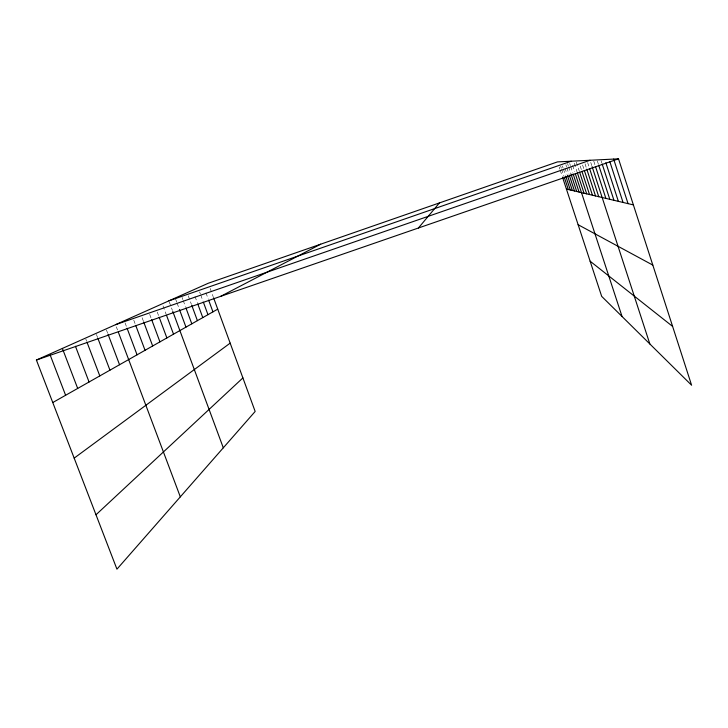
<?xml version="1.0" encoding="UTF-8"?>
<svg xmlns="http://www.w3.org/2000/svg" width="728" height="728" viewBox="0 0 728 728"><rect width="100%" height="100%" fill="white"/><g stroke="black" fill="none" stroke-linecap="round" stroke-linejoin="round"><path stroke-width="0.55" stroke-dasharray="3.64 2.73" d="M85.849 339.175L86.65 341.277M106.434 329.984L107.626 333.142M96.424 334.452L97.616 337.601M125.07 322.904L126.672 327.163M116.325 326.799L117.517 329.975M142.106 317.699L143.279 320.848M133.77 320.174L135.326 324.333M163.026 305.906L166.139 314.278M157.266 312.075L158.804 316.207M149.686 314.36L151.26 318.591M175.594 299.062L176.74 302.184M177.122 303.221L179.052 308.417M169.26 301.92L172.409 310.41M195.04 296.524L197.361 302.848M188.261 295.805L191.309 304.086M182.064 297.424L182.837 299.536M183.228 300.591L185.567 306.925M210.155 288.434L213.186 296.715M205.978 292.865L208.299 299.199M199.618 291.928L200.373 294.003M200.755 295.031L203.03 301.237M565.865 164.683L566.557 166.794M566.903 167.84L568.968 174.147M564.983 168.041L567.085 174.447M562.389 165.911L563.072 168.004M563.417 169.051L565.474 175.33M560.615 166.075L561.315 168.204M561.661 169.269L564.109 176.731M559.204 167.121L559.887 169.214M560.232 170.261L562.289 176.531M585.03 163.791L586.422 168.077M582.582 165.029L583.993 169.342M580.225 166.111L581.599 170.316M576.303 162.035L579.424 171.581M574.228 163.236L577.031 171.808M572.581 165.402L574.638 171.69M569.687 163.445L570.379 165.565M570.725 166.621L572.809 172.982M567.567 163.582L568.277 165.729M568.623 166.803L571.089 174.32M601.137 160.797L601.829 162.936M597.342 160.988L598.38 164.182M593.766 161.161L595.149 165.42M590.736 162.399L591.773 165.593M587.623 162.562L589.361 167.895"/><path stroke-width="1.09" d="M418.427 228.001L439.394 202.939M95.996 514.769L242.897 377.914M74.183 458.121L230.166 343.134M52.771 402.539L217.727 309.145M220.675 296.351L320.693 244.189M213.559 297.752L255.164 411.457L116.944 569.16L36.4 360.041L208.254 283.256L557.484 161.898L618.518 158.841L691.6 385.23L601.683 296.369L562.635 177.568M168.869 300.855L571.207 161.216M115.525 324.688L590.035 160.269M36.4 360.041L618.518 158.841M566.411 189.062L633.387 204.896M578.132 224.715L652.816 265.101M590.126 261.197L672.608 326.408M50.205 355.109L65.611 395.268M75.457 346.273L89.062 381.991M62.399 348.43L77.687 388.434M87.042 342.324L99.8 375.912M108.026 334.188L119.547 364.728M98.016 338.656L109.946 370.17M127.072 328.228L137.055 354.818M118.309 332.086L180.317 496.86M143.671 321.894L152.662 345.982M135.717 325.371L145.045 350.295M166.53 315.324L173.519 334.179M159.186 317.244L166.876 337.938M151.661 319.647L159.933 341.869M179.434 309.455L185.968 327.127M172.8 311.466L223.296 447.82M197.752 303.904L202.784 317.608M191.692 305.123L197.406 320.648M185.959 307.98L191.801 323.824M208.681 300.255L212.94 311.857M203.412 302.266L207.962 314.678M569.314 175.202L574.492 190.973M567.44 175.512L572.345 190.463M565.82 176.376L570.288 189.981M564.464 177.796L568.313 189.517M586.777 169.151L595.513 195.941M584.338 170.416L592.437 195.213M581.936 171.371L589.507 194.522M579.77 172.645L586.704 193.866M577.386 172.882L584.038 193.229M575.32 173.783L622.04 316.489M573.154 174.037L579.06 192.056M571.089 174.32L576.722 191.5M602.174 164L613.95 200.309M598.725 165.247L609.8 199.326M595.495 166.484L605.878 198.398M592.119 166.657L649.84 343.962M589.716 168.96L598.753 196.715M613.649 159.086L628.055 203.64M609.782 161.47L623.059 202.457M605.851 162.744L618.363 201.347"/></g></svg>
